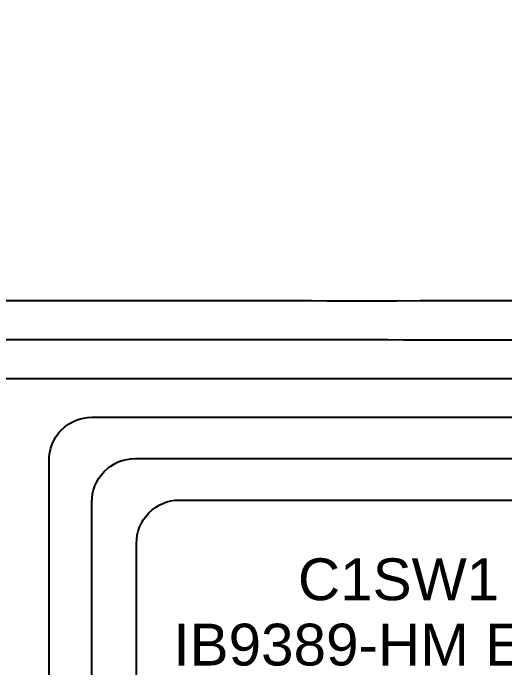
# Model space of a CAD drawing. Header units: millimetres. Extents: x 7106 to 73427, y -466 to 50348.
# Drawn here: x 26773 to 32651, y 16068 to 23895 of the extents above; entities that cross this region are included whole.
import ezdxf

# ---------------------------------------------------------------- set-up
doc = ezdxf.new("R2010")
doc.units = ezdxf.units.MM
doc.layers.add('CCTV', color=7, linetype='Continuous')
doc.layers.add('edificio', color=4, linetype='Continuous')
doc.styles.add('Genedis', font='arial.ttf')

msp = doc.modelspace()

# ---------------------------------------------------------------- linework, layer by layer
at = {"layer": 'CCTV'}
for points in [[(29148.3, 1505.9), (27715.2, 1505.2, -0.408886), (27202.2, 2027.6), (27202.2, 18542.4, -0.419561), (27715.2, 19064.9), (35050.5, 19064.9, 0.425628), (35574.3, 19568.7), (35574.3, 23895)], [(29143.5, 7657.8), (28228.2, 7657.1, -0.408886), (27715.2, 8179.5), (27715.2, 18047.4, -0.419561), (28228.2, 18569.8), (35563.5, 18569.8, 0.425628), (36087.3, 19073.7), (36087.3, 23895)], [(29143.5, 13810), (28761.7, 13809, -0.408886), (28248.7, 14331.4), (28248.7, 17552.4, -0.419561), (28761.7, 18074.8), (36096.9, 18074.8, 0.425628), (36620.7, 18578.6), (36620.7, 23895)]]:
    msp.add_lwpolyline(points, format="xyb", dxfattribs=at)
at = {"layer": 'CCTV', "elevation": 77892423.9}
msp.add_lwpolyline([(18254.9, 19527.8), (34490, 19527.8, 0.425628), (35013.8, 20031.7)], format="xyb", dxfattribs=at)
at = {"layer": 'CCTV'}
for points, weights, knots in [([(33892.8, 23895, 276978300.8), (33892.8, 22426.3, 255327786.2), (33892.8, 20957.6, 233677271.7), (33892.8, 20743, 233677271.7), (33738.1, 20594.3, 233677271.7), (33583.4, 20445.5, 233677271.7), (33369, 20453.8, 233677271.7), (25251.4, 20453.8, 233677271.7), (17133.9, 20453.8, 233677271.7), (16918.6, 20453.8, 233677271.7), (16767.8, 20300.2, 233677271.7), (16617, 20146.6, 233677271.7), (16620.9, 19931.4, 233677271.7), (16658.1, 10979.5, 116838635.8), (16695.4, 2027.6), (16695.4, 1514.6), (17208.4, 1505.2), (17924.9, 1505.6), (18641.5, 1505.9)], [1, 1, 1, 0.920122773917, 1, 0.920122773917, 1, 1, 1, 0.922126429223, 1, 0.922126429223, 1, 1, 1, 0.713520548787, 1, 1, 1], [0, 0, 0, 1, 1, 1.804805, 1.804805, 2.60961, 2.60961, 3.60961, 3.60961, 4.40412, 4.40412, 5.19863, 5.19863, 6.19863, 6.19863, 7.751203, 7.751203, 8.751203, 8.751203, 8.751203]), ([(34453.3, 20494.7, 155784847.8), (34453.3, 20280.1, 155784847.8), (34298.6, 20131.3, 155784847.8), (34143.9, 19982.5, 155784847.8), (33929.5, 19990.8, 155784847.8), (25811.8, 19990.7, 155784847.8), (17694.1, 19990.7, 155784847.8), (17479.1, 19990.8, 155784847.8), (17328.3, 19837.2, 155784847.8), (17177.5, 19683.6, 155784847.8), (17181.4, 19468.4, 155784847.8), (17194.9, 13823.9, 77892423.9), (17208.4, 8179.5), (17208.4, 7666.4), (17721.4, 7657.1), (18179, 7657.4), (18636.7, 7657.8)], [1, 0.920122773917, 1, 0.920122773917, 1, 1, 1, 0.922126429223, 1, 0.922126429223, 1, 1, 1, 0.713520548787, 1, 1, 1], [0, 0, 0, 0.804805, 0.804805, 1.60961, 1.60961, 2.60961, 2.60961, 3.40412, 3.40412, 4.19863, 4.19863, 5.19863, 5.19863, 6.751203, 6.751203, 7.751203, 7.751203, 7.751203])]:
    msp.add_rational_spline(points, weights, degree=2, knots=knots, dxfattribs=at)

# ---------------------------------------------------------------- texts
at = {"layer": 'edificio', "style": 'Genedis'}
for s, p in [('C1SW1', (30177.7, 16877.5)), ('IB9389-HM EHM', (28688.6, 16097))]:
    msp.add_text(s, height=500, dxfattribs=at).set_placement(p)

doc.saveas('drawing.dxf')
